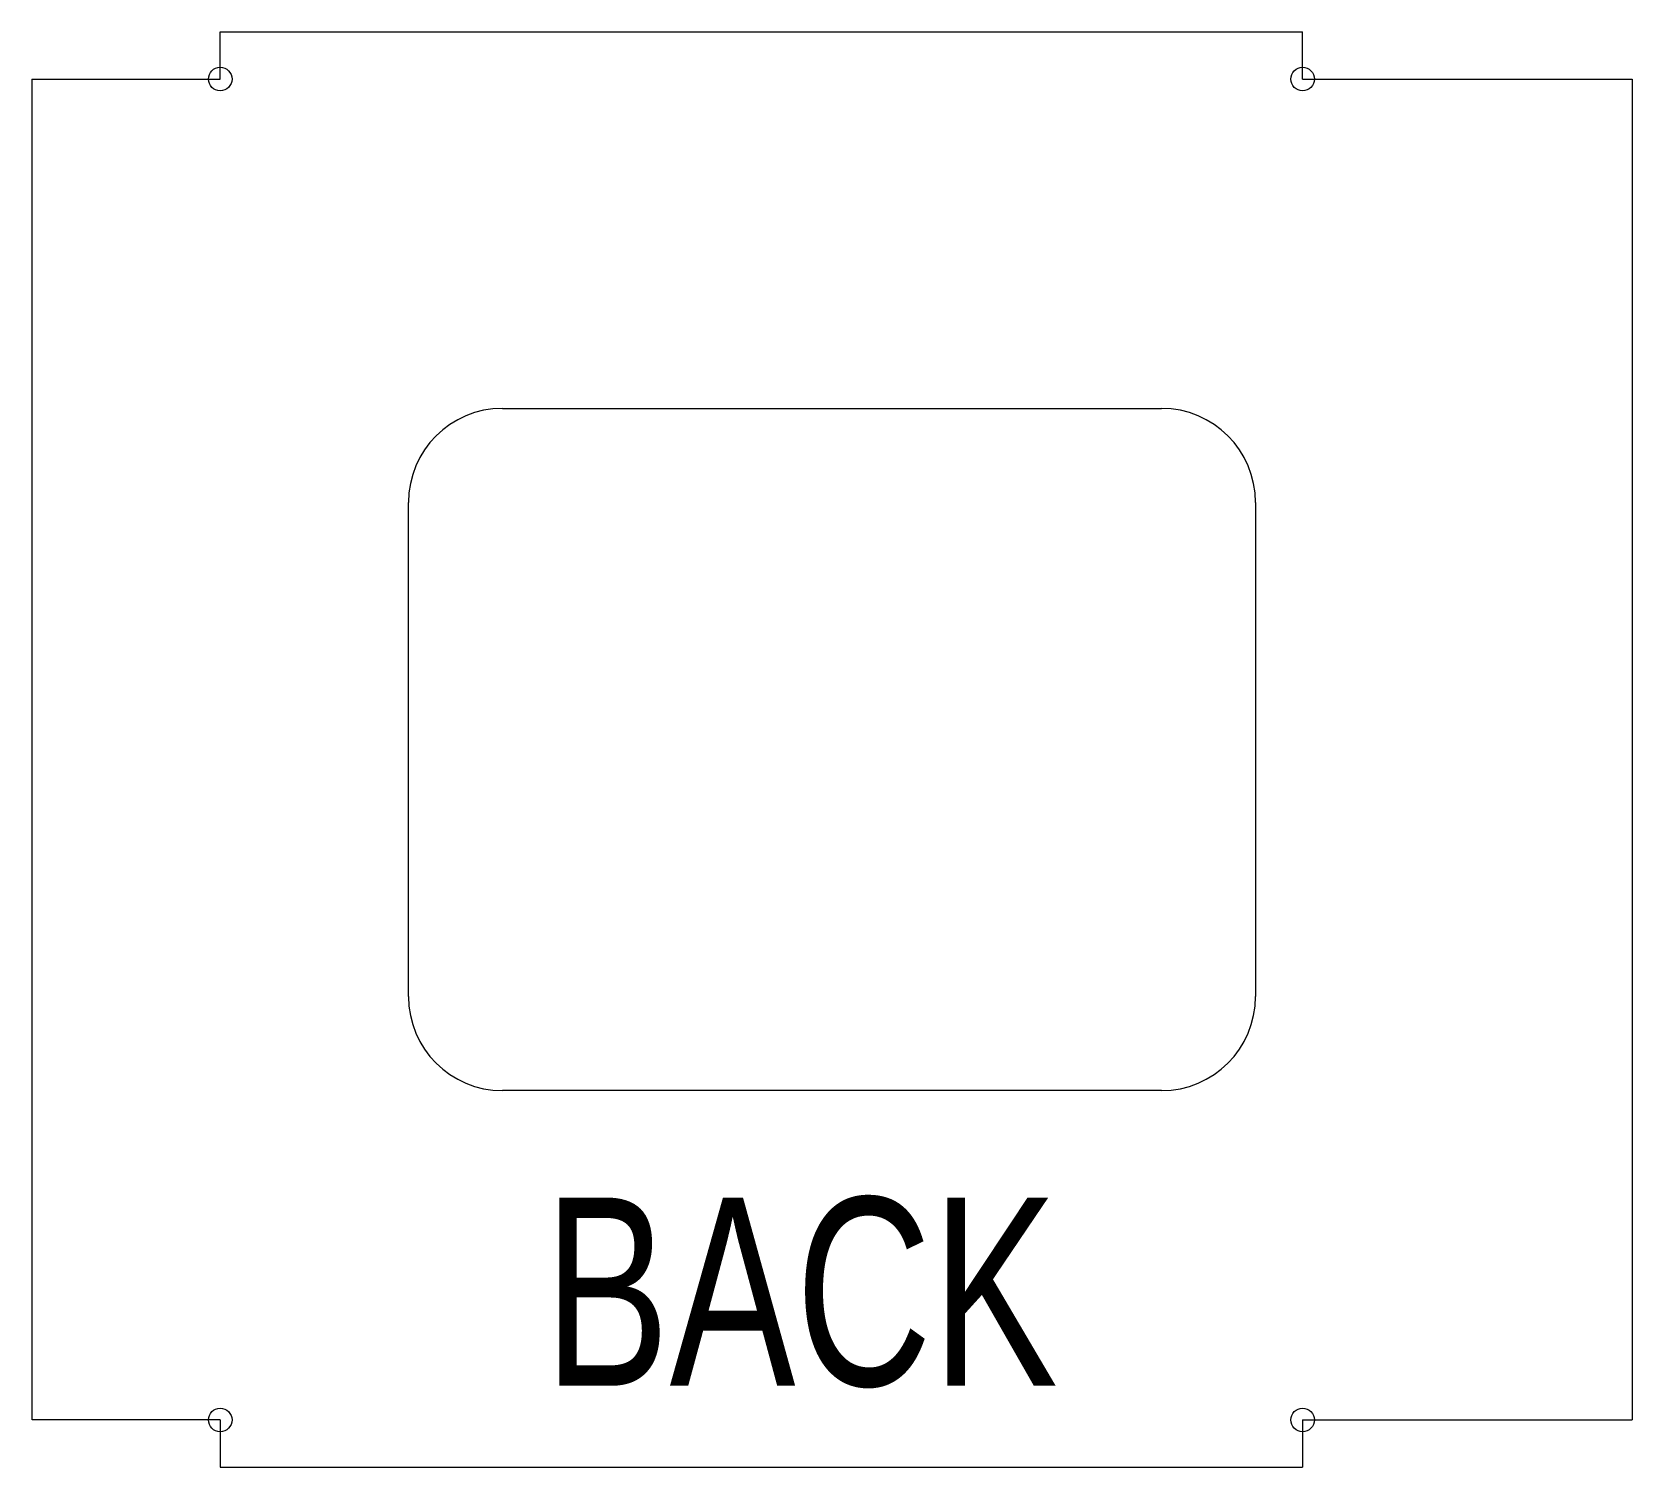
# Model space of a CAD drawing. Header units: inches. Extents: x 0.5 to 9, y 0.5 to 8.12.
import ezdxf

# ---------------------------------------------------------------- set-up
doc = ezdxf.new("R2010")
doc.units = ezdxf.units.IN
doc.layers.get('0').update_dxf_attribs({"linetype": 'CONTINUOUS', "lineweight": 0})
for name, color, linetype, lineweight in [('drills', 7, 'CONTINUOUS', 0), ('Holes', 7, 'CONTINUOUS', 0), ('labels', 7, 'CONTINUOUS', 0)]:
    doc.layers.add(name, color=color, linetype=linetype, lineweight=lineweight)
doc.styles.get("Standard").update_dxf_attribs({"font": 'txt', "width": 0.75})

# ---------------------------------------------------------------- blocks, each defined once
blk = doc.blocks.new('back_hole')
at = {"layer": 'Holes'}
for p, q in [((0.5, 3.125), (4, 3.125)), ((0, 0), (0, 2.625)), ((4.5, 2.625), (4.5, 0)), ((4, -0.5), (0.5, -0.5))]:
    blk.add_line(p, q, dxfattribs=at)
for centre, start, end in [((0.5, 2.625), 90, 180), ((4, 2.625), 0, 90), ((0.5, 0), 180, 270), ((4, 0), 270, 0)]:
    blk.add_arc(centre, 0.5, start, end, dxfattribs=at)

msp = doc.modelspace()

# ---------------------------------------------------------------- linework, layer by layer
for p, q in [((1.5, 7.875), (1.5, 8.125)), ((1.5, 8.125), (7.25, 8.125)), ((7.25, 7.875), (7.25, 8.125)), ((0.5, 7.875), (0.5, 0.75)), ((0.5, 7.875), (1.5, 7.875)), ((7.25, 7.875), (9, 7.875)), ((9, 7.875), (9, 0.75)), ((1.5, 0.75), (0.5, 0.75)), ((1.5, 0.75), (1.5, 0.5)), ((7.25, 0.75), (7.25, 0.5)), ((7.25, 0.75), (9, 0.75)), ((1.5, 0.5), (7.25, 0.5))]:
    msp.add_line(p, q)
at = {"layer": 'drills'}
for centre in [(1.5, 7.875), (7.25, 7.875), (1.5, 0.75), (7.25, 0.75)]:
    msp.add_circle(centre, 0.0625, dxfattribs=at)

# ---------------------------------------------------------------- block references
at = {"layer": 'Holes'}
msp.add_blockref('back_hole', (2.5, 3), dxfattribs=at)

# ---------------------------------------------------------------- texts
at = {"layer": 'labels', "insert": (4.5839, 1.4247), "char_height": 1, "width": 100, "attachment_point": 5}
msp.add_mtext('BACK', dxfattribs=at)

doc.saveas('drawing.dxf')
